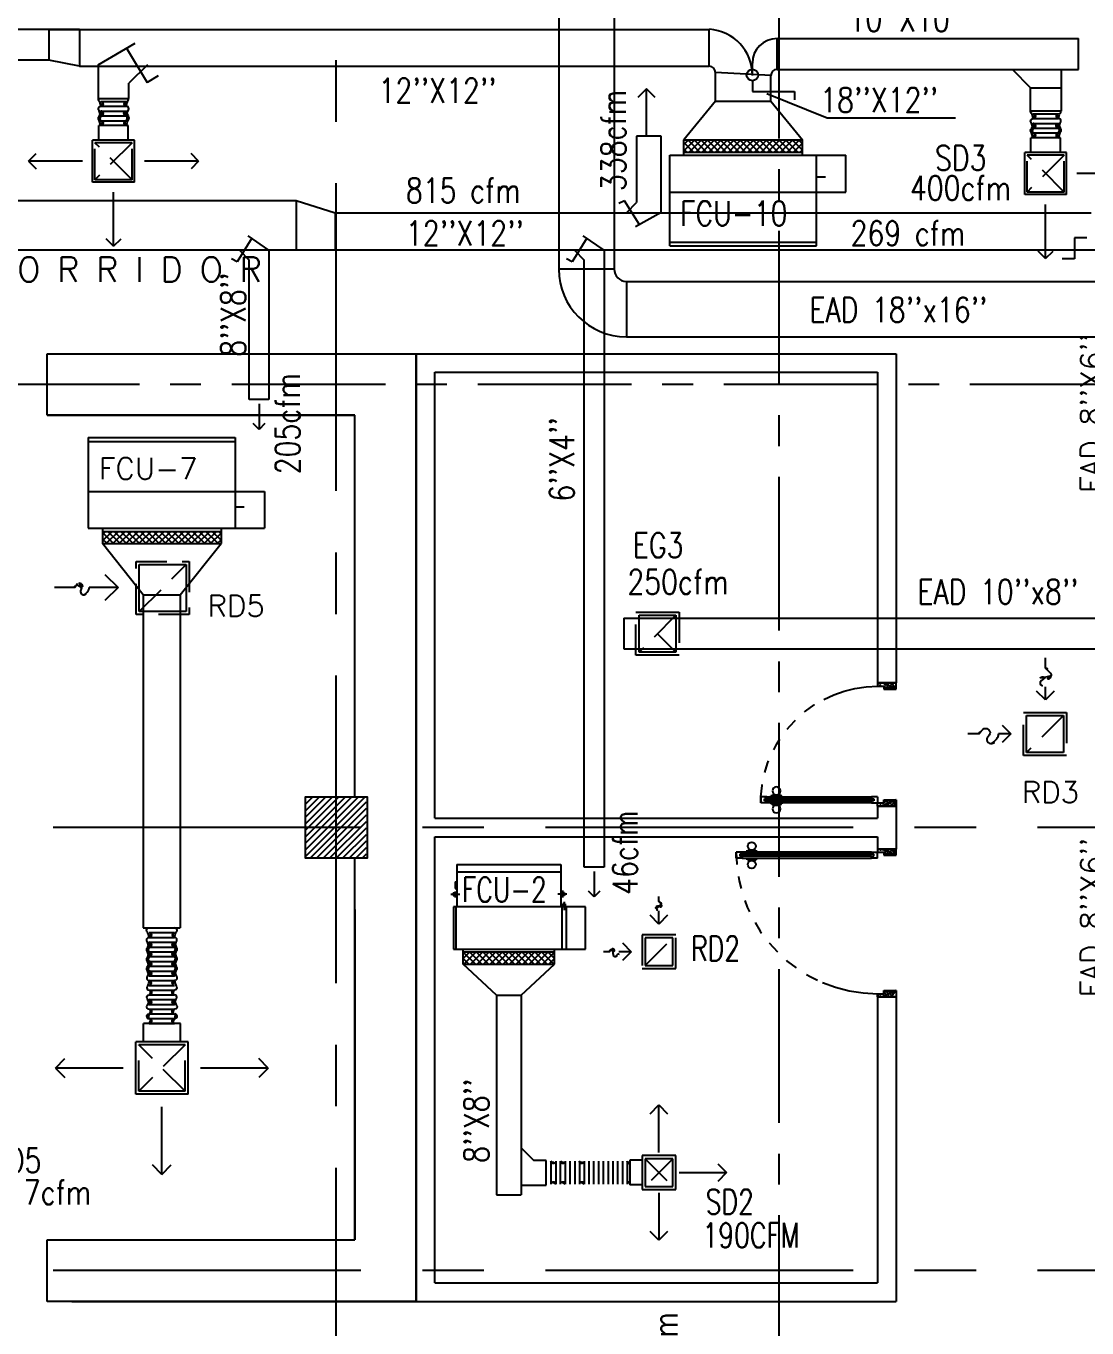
# Model space of a CAD drawing. Extents: x 417866231.7 to 417866328.5, y 43498046.7 to 43498124.2.
# Drawn here: x 417866280.36 to 417866288.98, y 43498063.92 to 43498074.5 of the extents above; entities that cross this region are included whole.
import ezdxf
from ezdxf.enums import TextEntityAlignment as Align

# ---------------------------------------------------------------- set-up
doc = ezdxf.new("R2010")
doc.units = 0
doc.header["$MEASUREMENT"] = 0
for name, pattern in [('CENTER', [2, 1.25, -0.25, 0.25, -0.25]), ('CENTERX2', [4, 2.5, -0.5, 0.5, -0.5]), ('HIDDEN', [0.375, 0.25, -0.125])]:
    doc.linetypes.add(name, pattern=pattern)
doc.layers.get('0').update_dxf_attribs({"linetype": 'CONTINUOUS'})
for name, color, linetype in [('AXES', 11, 'CENTERX2'), ('AXES1', 11, 'CENTER'), ('COL', 7, 'CONTINUOUS'), ('COUNTER', 9, 'CONTINUOUS'), ('DOOR', 9, 'CONTINUOUS'), ('DUCT', 6, 'CONTINUOUS'), ('EXDUCT', 10, 'CONTINUOUS'), ('FCU', 6, 'CONTINUOUS'), ('HAT', 11, 'CONTINUOUS'), ('M-AC-FLEX', 7, 'CONTINUOUS'), ('M-EGU.', 2, 'CONTINUOUS'), ('M-TEXT', 2, 'CONTINUOUS'), ('TEXT', 6, 'CONTINUOUS'), ('TEXT-A', 2, 'CONTINUOUS'), ('WALL', 9, 'CONTINUOUS')]:
    doc.layers.add(name, color=color, linetype=linetype)
doc.styles.add('ROMANS', font='ROMANS.shx', dxfattribs={"width": 0.6})

# ---------------------------------------------------------------- blocks, each defined once
blk = doc.blocks.new('DOOR100')
at = {"layer": 'DOOR', "color": 7, "linetype": 'ByBlock'}
for p, q in [((-75, 1250), (-75, 1300)), ((-75, 1300), (-25, 1300)), ((-25, 1300), (-75, 1300)), ((-58, 1250), (-58, 1270)), ((-42, 1270), (-58, 1270)), ((-42, 1250), (-42, 1270)), ((-25, 1250), (-25, 1300)), ((-91, 1205), (-91, 1140)), ((-82, 1205), (-91, 1205)), ((-82, 1128), (-82, 1218)), ((-75, 1218), (-82, 1218)), ((-82, 1205), (-82, 1140)), ((-58, 1250), (-75, 1250)), ((-25, 1250), (-42, 1250)), ((-25, 1218), (-18, 1218)), ((-18, 1128), (-18, 1218)), ((-18, 1205), (-18, 1140)), ((-18, 1205), (-9, 1205)), ((-9, 1205), (-9, 1140)), ((-82, 1140), (-91, 1140)), ((-75, 1128), (-82, 1128)), ((-25, 1128), (-18, 1128)), ((-18, 1140), (-9, 1140)), ((-1200, 0), (-1200, 150)), ((-1200, 150), (-1175, 150)), ((-1200, 150), (-1200, 0)), ((-1150, 0), (-1200, 114)), ((-1175, 150), (-1175, 100)), ((-75, 200), (-58, 200)), ((-75, 150), (-75, 200)), ((-75, 150), (-25, 150)), ((-58, 200), (-58, 180)), ((-58, 180), (-42, 180)), ((-50, 0), (0, 114)), ((-42, 200), (-25, 200)), ((-42, 180), (-42, 200)), ((-25, 200), (-25, 150)), ((0, 150), (-25, 150)), ((-25, 150), (-25, 100)), ((0, 0), (0, 150)), ((0, 150), (0, 0)), ((-1150, 0), (-1200, 40)), ((-1150, 0), (-1200, 0)), ((-1175, 100), (-1150, 100)), ((-1150, 0), (-1163, 100)), ((-1150, 100), (-1150, 0)), ((-50, 100), (-50, 0)), ((-50, 0), (-37, 100)), ((-25, 100), (-50, 100)), ((-50, 0), (0, 40)), ((-50, 0), (0, 0))]:
    blk.add_line(p, q, dxfattribs=at)
at = {"layer": 'DOOR', "linetype": 'ByBlock'}
for p, q in [((-75, 1250), (-75, 200)), ((-58, 200), (-58, 1250)), ((-42, 200), (-42, 1250)), ((-25, 200), (-25, 1250))]:
    blk.add_line(p, q, dxfattribs=at)
at = {"layer": 'DOOR', "color": 7, "linetype": 'ByBlock'}
for centre in [(-124, 1173), (24, 1173)]:
    blk.add_circle(centre, 32.4, dxfattribs=at)
at = {"layer": 'DOOR', "linetype": 'HIDDEN', "ltscale": 0.5}
blk.add_arc((-25, 150), 1150, 90, 180, dxfattribs=at)
at = {"layer": 'DOOR', "color": 7, "linetype": 'ByBlock'}
for centre, radius, start, end in [((-1150, 0), 154, 103.7142, 108.8947), ((-1150, 0), 134, 100.72, 111.8402), ((-50, 0), 134, 68.1598, 79.28), ((-50, 0), 114, 64.0838, 77.3774), ((-50, 0), 154, 71.1053, 76.2858), ((-1150, 0), 94.4, 90, 121.9818), ((-1150, 0), 74.4, 90, 132.2236), ((-1150, 0), 54.4, 90, 156.7926), ((-1150, 0), 34.4, 90, 180), ((-1150, 0), 14.4, 90, 180), ((-50, 0), 94.4, 58.0182, 90), ((-50, 0), 74.4, 47.7764, 90), ((-50, 0), 54.4, 23.2074, 90), ((-50, 0), 34.4, 0, 90), ((-50, 0), 14.4, 0, 90)]:
    blk.add_arc(centre, radius, start, end, dxfattribs=at)
blk = doc.blocks.new('*X81')
at = {"color": 0}
for p, q in [((238729, 132663), (239216, 133150)), ((238729, 132716), (239163, 133150)), ((238729, 132769), (239110, 133150)), ((238729, 132822), (239057, 133150)), ((238729, 132875), (239004, 133150)), ((238729, 132928), (238951, 133150)), ((238729, 132981), (238898, 133150)), ((238729, 133034), (238845, 133150)), ((238729, 133087), (238791, 133150)), ((238729, 133140), (238738, 133150)), ((238769, 132650), (239229, 133110)), ((238822, 132650), (239229, 133056)), ((238875, 132650), (239229, 133003)), ((238928, 132650), (239229, 132950)), ((238981, 132650), (239229, 132897)), ((239034, 132650), (239229, 132844)), ((239087, 132650), (239229, 132791)), ((239140, 132650), (239229, 132738)), ((239193, 132650), (239229, 132685))]:
    blk.add_line(p, q, dxfattribs=at)
blk = doc.blocks.new('COL50')
at = {"layer": 'COL'}
blk.add_lwpolyline([(-250, 250), (-250, -250), (250, -250), (250, 250)], close=True, dxfattribs=at)
blk = doc.blocks.new('DOOR-10')
at = {"layer": 'DOOR', "color": 0, "linetype": 'ByBlock'}
for p, q in [((-26, 1100), (-76, 1100)), ((-76, 1100), (-26, 1100)), ((-76, 1050), (-76, 1100)), ((-43, 1070), (-59, 1070)), ((-59, 1050), (-59, 1070)), ((-43, 1050), (-43, 1070)), ((-26, 1050), (-26, 1100)), ((-83, 1005), (-92, 1005)), ((-92, 1005), (-92, 940)), ((-76, 1018), (-83, 1018)), ((-83, 928), (-83, 1018)), ((-83, 1005), (-83, 940)), ((-59, 1050), (-76, 1050)), ((-26, 1050), (-43, 1050)), ((-26, 1018), (-18, 1018)), ((-18, 928), (-18, 1018)), ((-18, 1005), (-9, 1005)), ((-18, 1005), (-18, 940)), ((-9, 1005), (-9, 940)), ((-83, 940), (-92, 940)), ((-76, 928), (-83, 928)), ((-26, 928), (-18, 928)), ((-18, 940), (-9, 940)), ((-1001, 0), (-1001, 150)), ((-1001, 150), (-976, 150)), ((-1001, 150), (-1001, 0)), ((-976, 150), (-976, 100)), ((-76, 200), (-59, 200)), ((-76, 150), (-76, 200)), ((-76, 150), (-26, 150)), ((-59, 200), (-59, 180)), ((-59, 180), (-43, 180)), ((-43, 200), (-26, 200)), ((-43, 180), (-43, 200)), ((-26, 200), (-26, 150)), ((-1, 150), (-26, 150)), ((-26, 150), (-26, 100)), ((-951, 0), (-1001, 0)), ((-976, 100), (-951, 100)), ((-951, 100), (-951, 0)), ((-51, 100), (-51, 0)), ((-26, 100), (-51, 100)), ((-51, 0), (-1, 0))]:
    blk.add_line(p, q, dxfattribs=at)
at = {"layer": 'DOOR', "linetype": 'ByBlock'}
for p, q in [((-76, 1050), (-76, 200)), ((-59, 200), (-59, 1050)), ((-43, 200), (-43, 1050)), ((-26, 200), (-26, 1050))]:
    blk.add_line(p, q, dxfattribs=at)
at = {"layer": 'DOOR', "color": 9, "linetype": 'ByBlock'}
for p, q in [((-951, 0), (-1001, 114)), ((-51, 0), (-1, 114)), ((-1, 0), (-1, 150)), ((-951, 0), (-1001, 40)), ((-951, 0), (-964, 100)), ((-51, 0), (-37, 100)), ((-51, 0), (-1, 40))]:
    blk.add_line(p, q, dxfattribs=at)
at = {"layer": 'DOOR', "color": 0, "linetype": 'ByBlock'}
for centre in [(-124, 973), (23, 973)]:
    blk.add_circle(centre, 32.4, dxfattribs=at)
at = {"layer": 'DOOR', "linetype": 'HIDDEN', "ltscale": 0.5}
blk.add_arc((-23, 149), 952, 93.1482, 179.9482, dxfattribs=at)
at = {"layer": 'DOOR', "color": 9, "linetype": 'ByBlock'}
for centre, radius, start, end in [((-951, 0), 154, 103.7142, 108.8947), ((-951, 0), 134, 100.72, 111.8402), ((-51, 0), 134, 68.1598, 79.28), ((-51, 0), 114, 64.0838, 77.3774), ((-51, 0), 154, 71.1053, 76.2858), ((-951, 0), 94.4, 90, 121.9818), ((-951, 0), 74.4, 90, 132.2236), ((-951, 0), 54.4, 90, 156.7926), ((-951, 0), 34.4, 90, 180), ((-951, 0), 14.4, 90, 180), ((-51, 0), 94.4, 58.0182, 90), ((-51, 0), 74.4, 47.7764, 90), ((-51, 0), 54.4, 23.2074, 90), ((-51, 0), 34.4, 0, 90), ((-51, 0), 14.4, 0, 90)]:
    blk.add_arc(centre, radius, start, end, dxfattribs=at)
blk = doc.blocks.new('*X31')
at = {"color": 0}
for p, q in [((-750, 2538), (-672, 2616)), ((-750, 2591), (-725, 2616)), ((-660, 2516), (-750, 2606)), ((-713, 2516), (-750, 2553)), ((-719, 2516), (-619, 2616)), ((-607, 2516), (-707, 2616)), ((-666, 2516), (-566, 2616)), ((-554, 2516), (-654, 2616)), ((-613, 2516), (-513, 2616)), ((-501, 2516), (-601, 2616)), ((-560, 2516), (-460, 2616)), ((-448, 2516), (-548, 2616)), ((-507, 2516), (-407, 2616)), ((-394, 2516), (-494, 2616)), ((-454, 2516), (-354, 2616)), ((-341, 2516), (-441, 2616)), ((-401, 2516), (-301, 2616)), ((-288, 2516), (-388, 2616)), ((-348, 2516), (-248, 2616)), ((-235, 2516), (-335, 2616)), ((-295, 2516), (-195, 2616)), ((-182, 2516), (-282, 2616)), ((-242, 2516), (-142, 2616)), ((-129, 2516), (-229, 2616)), ((-189, 2516), (-89, 2616)), ((-76, 2516), (-176, 2616)), ((-136, 2516), (-36, 2616)), ((-23, 2516), (-123, 2616)), ((-83, 2516), (17, 2616)), ((30, 2516), (-70, 2616)), ((-30, 2516), (70, 2616)), ((83, 2516), (-17, 2616)), ((23, 2516), (123, 2616)), ((136, 2516), (36, 2616)), ((76, 2516), (176, 2616)), ((189, 2516), (89, 2616)), ((129, 2516), (215, 2601)), ((215, 2543), (142, 2616)), ((182, 2516), (215, 2548)), ((215, 2596), (195, 2616))]:
    blk.add_line(p, q, dxfattribs=at)
blk = doc.blocks.new('WAP16')
at = {"color": 6}
for p, q in [((-597, 0), (-597, -737)), ((-597, 0), (597, 0)), ((597, 0), (597, -737)), ((-597, -437), (597, -437)), ((-597, -737), (597, -737))]:
    blk.add_line(p, q, dxfattribs=at)
at = {"color": 3}
for p, q in [((-597, -32), (597, -32)), ((597, -437), (835, -437)), ((835, -437), (835, -737)), ((597, -562), (670, -562)), ((-482, -737), (-482, -862)), ((482, -737), (482, -862)), ((597, -737), (835, -737)), ((-482, -762), (482, -762)), ((-482, -862), (482, -862))]:
    blk.add_line(p, q, dxfattribs=at)
at = {"color": 11}
blk.add_blockref('*X31', (268, -3378), dxfattribs=at)
blk = doc.blocks.new('*X29')
at = {"color": 0}
for p, q in [((16890, -2467), (16943, -2414)), ((16890, -2520), (16990, -2420)), ((16990, -2512), (16892, -2414)), ((16990, -2459), (16945, -2414)), ((16990, -2565), (16890, -2465)), ((16890, -2573), (16990, -2473)), ((16990, -2619), (16890, -2519)), ((16890, -2626), (16990, -2526)), ((16990, -2672), (16890, -2572)), ((16890, -2679), (16990, -2579)), ((16990, -2725), (16890, -2625)), ((16890, -2732), (16990, -2632)), ((16990, -2778), (16890, -2678)), ((16890, -2785), (16990, -2685)), ((16990, -2831), (16890, -2731)), ((16890, -2838), (16990, -2738)), ((16990, -2884), (16890, -2784)), ((16890, -2891), (16990, -2791)), ((16990, -2937), (16890, -2837)), ((16890, -2944), (16990, -2844)), ((16990, -2990), (16890, -2890)), ((16890, -2997), (16990, -2897)), ((16990, -3043), (16890, -2943)), ((16890, -3050), (16990, -2950)), ((16990, -3096), (16890, -2996)), ((16890, -3103), (16990, -3003)), ((16990, -3149), (16890, -3049)), ((16892, -3155), (16990, -3056)), ((16944, -3155), (16890, -3102)), ((16945, -3155), (16990, -3109))]:
    blk.add_line(p, q, dxfattribs=at)
blk = doc.blocks.new('WHE06')
at = {"color": 3}
for p, q in [((689, 622), (346, 622)), ((346, 622), (346, 469)), ((689, 469), (689, 622)), ((212, 437), (269, 437)), ((232, 452), (232, 422)), ((232, 452), (252, 452)), ((242, 472), (242, 399)), ((252, 452), (252, 422)), ((305, 448), (373, 448)), ((321, 458), (321, 438)), ((321, 458), (346, 458)), ((321, 438), (346, 438)), ((346, 430), (689, 430)), ((60, -422), (60, 422)), ((811, 371), (689, 371)), ((711, -371), (711, 371)), ((811, -371), (811, 371)), ((142, -437), (142, -422)), ((197, -437), (197, -422)), ((232, -452), (232, -422)), ((242, -472), (242, -399)), ((252, -452), (252, -422)), ((811, -371), (689, -371)), ((142, -437), (197, -437)), ((221, -437), (269, -437)), ((232, -452), (252, -452)), ((346, -430), (689, -430))]:
    blk.add_line(p, q, dxfattribs=at)
at = {"color": 6}
for p, q in [((346, 469), (346, -451)), ((689, 469), (346, 469)), ((689, -451), (689, 469)), ((0, -422), (0, 422)), ((0, 422), (346, 422)), ((0, -422), (346, -422)), ((346, -451), (689, -451))]:
    blk.add_line(p, q, dxfattribs=at)
at = {"color": 11}
blk.add_blockref('*X29', (-16179, 2784), dxfattribs=at)

msp = doc.modelspace()

# ---------------------------------------------------------------- linework, layer by layer
at = {"layer": 'AXES'}
for p, q in [((417866282.879, 43498046.724), (417866282.879, 43498123.537)), ((417866307.079, 43498067.989), (417866239.039, 43498067.989)), ((417866307.079, 43498064.389), (417866239.039, 43498064.389))]:
    msp.add_line(p, q, dxfattribs=at)
at = {"layer": 'AXES1'}
for p, q in [((417866286.479, 43498053.589), (417866286.479, 43498112.409)), ((417866297.279, 43498071.589), (417866239.039, 43498071.589))]:
    msp.add_line(p, q, dxfattribs=at)
at = {"layer": 'COUNTER', "linetype": 'ByBlock'}
for p, q in [((417866280.529, 43498071.339), (417866280.529, 43498071.839)), ((417866280.529, 43498071.839), (417866283.529, 43498071.839)), ((417866283.529, 43498071.839), (417866283.529, 43498064.139)), ((417866283.029, 43498071.339), (417866280.529, 43498071.339)), ((417866283.029, 43498068.239), (417866283.029, 43498071.339)), ((417866280.529, 43498064.139), (417866280.529, 43498064.639)), ((417866280.529, 43498064.639), (417866283.029, 43498064.639)), ((417866283.529, 43498064.139), (417866280.529, 43498064.139))]:
    msp.add_line(p, q, dxfattribs=at)
at = {"layer": 'COUNTER'}
for p, q in [((417866280.529, 43498071.339), (417866280.529, 43498071.839)), ((417866280.729, 43498071.839), (417866283.529, 43498071.839)), ((417866283.529, 43498064.139), (417866283.529, 43498071.839)), ((417866283.529, 43498064.139), (417866283.529, 43498071.839)), ((417866280.529, 43498071.339), (417866283.029, 43498071.339)), ((417866280.729, 43498071.339), (417866283.029, 43498071.339)), ((417866283.029, 43498068.239), (417866283.029, 43498071.339)), ((417866283.029, 43498064.639), (417866283.029, 43498067.739)), ((417866283.029, 43498067.323), (417866283.029, 43498064.639)), ((417866280.729, 43498064.639), (417866283.029, 43498064.639)), ((417866280.729, 43498064.139), (417866283.529, 43498064.139))]:
    msp.add_line(p, q, dxfattribs=at)
at = {"layer": 'DUCT', "linetype": 'ByBlock'}
for p, q in [((417866280.543, 43498074.475), (417866273.309, 43498074.475)), ((417866280.543, 43498074.475), (417866280.543, 43498074.225)), ((417866280.792, 43498074.475), (417866280.543, 43498074.475)), ((417866280.792, 43498074.475), (417866280.792, 43498074.175)), ((417866280.792, 43498074.475), (417866285.911, 43498074.475)), ((417866285.911, 43498074.175), (417866285.911, 43498074.475)), ((417866286.461, 43498074.15), (417866286.461, 43498074.4)), ((417866286.461, 43498074.4), (417866288.912, 43498074.4)), ((417866288.912, 43498074.15), (417866288.912, 43498074.4)), ((417866280.543, 43498074.225), (417866273.309, 43498074.225)), ((417866280.792, 43498074.175), (417866280.543, 43498074.225)), ((417866280.792, 43498074.175), (417866285.911, 43498074.175)), ((417866286.261, 43498074.1), (417866286.261, 43498074.2)), ((417866286.461, 43498074.15), (417866288.912, 43498074.15)), ((417866285.961, 43498073.892), (417866285.961, 43498074.125)), ((417866286.411, 43498074.1), (417866285.961, 43498074.125)), ((417866286.261, 43498074.058), (417866286.261, 43498073.969)), ((417866286.411, 43498073.892), (417866286.411, 43498074.1)), ((417866286.261, 43498073.969), (417866286.604, 43498073.969)), ((417866286.604, 43498073.969), (417866286.604, 43498073.901)), ((417866288.521, 43498074), (417866288.771, 43498074)), ((417866285.961, 43498073.892), (417866285.704, 43498073.577)), ((417866285.961, 43498073.892), (417866286.411, 43498073.892)), ((417866286.411, 43498073.892), (417866286.669, 43498073.577)), ((417866285.32, 43498073.606), (417866285.32, 43498073.068)), ((417866285.52, 43498073.606), (417866285.32, 43498073.606)), ((417866273.271, 43498073.084), (417866282.553, 43498073.084)), ((417866282.553, 43498073.084), (417866282.869, 43498072.984)), ((417866282.553, 43498073.084), (417866282.553, 43498072.684)), ((417866282.869, 43498072.984), (417866282.869, 43498072.684)), ((417866282.869, 43498072.984), (417866289.015, 43498072.984)), ((417866288.878, 43498072.782), (417866288.878, 43498072.61)), ((417866288.979, 43498072.782), (417866288.878, 43498072.782)), ((417866273.375, 43498072.684), (417866289.115, 43498072.684)), ((417866288.878, 43498072.61), (417866288.778, 43498072.61)), ((417866281.311, 43498069.88), (417866280.979, 43498070.296)), ((417866281.611, 43498069.88), (417866281.944, 43498070.296)), ((417866281.311, 43498069.88), (417866281.611, 43498069.88)), ((417866281.311, 43498069.88), (417866281.311, 43498067.174)), ((417866281.611, 43498069.88), (417866281.611, 43498067.174)), ((417866281.311, 43498067.174), (417866281.611, 43498067.174)), ((417866284.182, 43498066.628), (417866283.911, 43498066.878)), ((417866284.382, 43498066.628), (417866284.652, 43498066.878)), ((417866284.182, 43498066.628), (417866284.382, 43498066.628)), ((417866284.182, 43498066.628), (417866284.182, 43498065.005)), ((417866284.382, 43498066.628), (417866284.382, 43498065.005)), ((417866284.182, 43498065.005), (417866284.327, 43498065.005)), ((417866284.327, 43498065.005), (417866284.382, 43498065.005))]:
    msp.add_line(p, q, dxfattribs=at)
at = {"layer": 'DUCT', "linetype": 'Continuous'}
msp.add_line((417866280.543, 43498074.475), (417866285.911, 43498074.475), dxfattribs=at)
at = {"layer": 'DUCT'}
for p, q in [((417866280.944, 43498074.188), (417866281.245, 43498074.362)), ((417866281.174, 43498074.321), (417866281.341, 43498074.044)), ((417866280.944, 43498074.188), (417866280.944, 43498073.913)), ((417866281.344, 43498074.188), (417866281.194, 43498074.038)), ((417866288.371, 43498074.151), (417866288.521, 43498074.001)), ((417866288.771, 43498074.151), (417866288.771, 43498073.809)), ((417866281.194, 43498073.913), (417866281.194, 43498074.038)), ((417866288.521, 43498073.809), (417866288.521, 43498074.001)), ((417866280.944, 43498073.913), (417866281.194, 43498073.913)), ((417866288.771, 43498073.809), (417866288.521, 43498073.809)), ((417866285.52, 43498072.988), (417866285.52, 43498073.606)), ((417866285.221, 43498073.082), (417866285.176, 43498073.059)), ((417866285.221, 43498073.082), (417866285.221, 43498073.082)), ((417866285.341, 43498072.891), (417866285.221, 43498073.082)), ((417866285.24, 43498072.988), (417866285.32, 43498073.068)), ((417866285.52, 43498072.988), (417866285.312, 43498072.87)), ((417866282.194, 43498072.777), (417866282.073, 43498072.586)), ((417866282.332, 43498072.68), (417866282.164, 43498072.798)), ((417866284.916, 43498072.777), (417866284.796, 43498072.586)), ((417866285.055, 43498072.68), (417866284.887, 43498072.798)), ((417866282.092, 43498072.68), (417866282.172, 43498072.6)), ((417866282.332, 43498072.68), (417866282.332, 43498071.466)), ((417866284.815, 43498072.68), (417866284.895, 43498072.6)), ((417866285.055, 43498072.68), (417866285.055, 43498067.668)), ((417866282.073, 43498072.586), (417866282.028, 43498072.609)), ((417866282.073, 43498072.586), (417866282.073, 43498072.586)), ((417866282.172, 43498071.466), (417866282.172, 43498072.6)), ((417866284.796, 43498072.586), (417866284.751, 43498072.609)), ((417866284.796, 43498072.586), (417866284.796, 43498072.586)), ((417866284.895, 43498067.668), (417866284.895, 43498072.6)), ((417866282.332, 43498071.466), (417866282.172, 43498071.466)), ((417866285.055, 43498067.668), (417866284.895, 43498067.668)), ((417866284.385, 43498065.384), (417866284.485, 43498065.284)), ((417866284.585, 43498065.284), (417866284.485, 43498065.284)), ((417866284.585, 43498065.084), (417866284.585, 43498065.284)), ((417866284.385, 43498065.084), (417866284.585, 43498065.084))]:
    msp.add_line(p, q, dxfattribs=at)
at = {"layer": 'DUCT', "linetype": 'HIDDEN'}
msp.add_line((417866281.431, 43498074.096), (417866281.341, 43498074.044), dxfattribs=at)
at = {"layer": 'DUCT', "color": 4, "linetype": 'ByBlock'}
for p, q in [((417866286.377, 43498073.954), (417866286.868, 43498073.756)), ((417866286.868, 43498073.756), (417866287.911, 43498073.756))]:
    msp.add_line(p, q, dxfattribs=at)
at = {"layer": 'DUCT', "linetype": 'ByBlock'}
msp.add_circle((417866286.261, 43498074.104), 0.0466, dxfattribs=at)
for centre, radius, start, end in [((417866285.889, 43498074.104), 0.372, 359.4526, 86.5975), ((417866286.461, 43498074.2), 0.2, 90, 180), ((417866285.911, 43498074.125), 0.05, 0, 90), ((417866286.461, 43498074.1), 0.05, 90, 180)]:
    msp.add_arc(centre, radius, start, end, dxfattribs=at)
at = {"layer": 'EXDUCT', "linetype": 'ByBlock'}
for p, q in [((417866284.687, 43498075.308), (417866284.687, 43498072.527)), ((417866285.137, 43498075.308), (417866285.137, 43498072.527)), ((417866285.137, 43498072.527), (417866284.687, 43498072.527)), ((417866285.237, 43498072.427), (417866285.237, 43498071.977)), ((417866285.237, 43498072.427), (417866290.488, 43498072.427)), ((417866285.237, 43498071.977), (417866290.363, 43498071.977)), ((417866285.217, 43498069.691), (417866285.217, 43498069.441)), ((417866285.217, 43498069.691), (417866290.263, 43498069.691)), ((417866285.49, 43498069.564), (417866285.64, 43498069.414)), ((417866285.217, 43498069.441), (417866290.413, 43498069.441))]:
    msp.add_line(p, q, dxfattribs=at)
for radius in [0.55, 0.1]:
    msp.add_arc((417866285.237, 43498072.527), radius, 180, 270, dxfattribs=at)
at = {"layer": 'M-AC-FLEX', "color": 11}
for p, q in [((417866280.965, 43498073.889), (417866281.173, 43498073.889)), ((417866280.965, 43498073.85), (417866281.173, 43498073.85)), ((417866280.965, 43498073.811), (417866281.173, 43498073.811)), ((417866280.965, 43498073.772), (417866281.173, 43498073.772)), ((417866280.965, 43498073.733), (417866281.173, 43498073.733)), ((417866288.542, 43498073.789), (417866288.749, 43498073.789)), ((417866288.542, 43498073.75), (417866288.749, 43498073.75)), ((417866288.542, 43498073.711), (417866288.749, 43498073.711)), ((417866288.542, 43498073.672), (417866288.749, 43498073.672)), ((417866288.542, 43498073.633), (417866288.749, 43498073.633)), ((417866281.358, 43498067.135), (417866281.565, 43498067.135)), ((417866281.358, 43498067.096), (417866281.565, 43498067.096)), ((417866281.358, 43498067.057), (417866281.565, 43498067.057)), ((417866281.358, 43498067.018), (417866281.565, 43498067.018)), ((417866281.358, 43498066.979), (417866281.565, 43498066.979)), ((417866281.358, 43498066.94), (417866281.565, 43498066.94)), ((417866281.358, 43498066.901), (417866281.565, 43498066.901)), ((417866281.358, 43498066.901), (417866281.565, 43498066.901)), ((417866281.358, 43498066.862), (417866281.565, 43498066.862)), ((417866281.358, 43498066.823), (417866281.565, 43498066.823)), ((417866281.358, 43498066.784), (417866281.565, 43498066.784)), ((417866281.358, 43498066.745), (417866281.565, 43498066.745)), ((417866281.358, 43498066.706), (417866281.565, 43498066.706)), ((417866281.358, 43498066.668), (417866281.565, 43498066.668)), ((417866281.358, 43498066.668), (417866281.565, 43498066.668)), ((417866281.358, 43498066.629), (417866281.565, 43498066.629)), ((417866281.358, 43498066.629), (417866281.565, 43498066.629)), ((417866281.358, 43498066.591), (417866281.565, 43498066.591)), ((417866281.358, 43498066.591), (417866281.565, 43498066.591)), ((417866281.358, 43498066.552), (417866281.565, 43498066.552)), ((417866281.358, 43498066.552), (417866281.565, 43498066.552)), ((417866281.358, 43498066.513), (417866281.565, 43498066.513)), ((417866281.358, 43498066.513), (417866281.565, 43498066.513)), ((417866281.358, 43498066.474), (417866281.565, 43498066.474)), ((417866281.358, 43498066.474), (417866281.565, 43498066.474)), ((417866281.358, 43498066.437), (417866281.565, 43498066.437)), ((417866281.358, 43498066.437), (417866281.565, 43498066.437)), ((417866281.358, 43498066.398), (417866281.565, 43498066.398)), ((417866281.358, 43498066.398), (417866281.565, 43498066.398)), ((417866284.624, 43498065.279), (417866284.624, 43498065.091)), ((417866284.624, 43498065.279), (417866284.624, 43498065.091)), ((417866284.663, 43498065.279), (417866284.663, 43498065.091)), ((417866284.663, 43498065.279), (417866284.663, 43498065.091)), ((417866284.7, 43498065.279), (417866284.7, 43498065.091)), ((417866284.7, 43498065.279), (417866284.7, 43498065.091)), ((417866284.739, 43498065.279), (417866284.739, 43498065.091)), ((417866284.739, 43498065.279), (417866284.739, 43498065.091)), ((417866284.778, 43498065.279), (417866284.778, 43498065.091)), ((417866284.778, 43498065.279), (417866284.778, 43498065.091)), ((417866284.817, 43498065.279), (417866284.817, 43498065.091)), ((417866284.817, 43498065.279), (417866284.817, 43498065.091)), ((417866284.855, 43498065.279), (417866284.855, 43498065.091)), ((417866284.855, 43498065.279), (417866284.855, 43498065.091)), ((417866284.894, 43498065.279), (417866284.894, 43498065.091)), ((417866284.894, 43498065.279), (417866284.894, 43498065.091)), ((417866284.932, 43498065.279), (417866284.932, 43498065.091)), ((417866284.971, 43498065.279), (417866284.971, 43498065.091)), ((417866285.01, 43498065.279), (417866285.01, 43498065.091)), ((417866285.049, 43498065.279), (417866285.049, 43498065.091)), ((417866285.088, 43498065.279), (417866285.088, 43498065.091)), ((417866285.127, 43498065.279), (417866285.127, 43498065.091)), ((417866285.127, 43498065.279), (417866285.127, 43498065.091)), ((417866285.166, 43498065.279), (417866285.166, 43498065.091)), ((417866285.205, 43498065.279), (417866285.205, 43498065.091)), ((417866285.244, 43498065.279), (417866285.244, 43498065.091))]:
    msp.add_line(p, q, dxfattribs=at)
at = {"layer": 'M-AC-FLEX'}
for points in [[(417866280.965, 43498073.772, 1), (417866280.965, 43498073.811, -1), (417866280.965, 43498073.85, 1), (417866280.965, 43498073.889, -0.506414), (417866280.946, 43498073.913, -0.506414)], [(417866281.173, 43498073.772, -1), (417866281.173, 43498073.811, 1), (417866281.173, 43498073.85, -1), (417866281.173, 43498073.889, 0.506414), (417866281.191, 43498073.913, 0.506414)], [(417866280.965, 43498073.811, -1), (417866280.965, 43498073.772, 1), (417866280.965, 43498073.733)], [(417866280.965, 43498073.733, -1), (417866280.965, 43498073.772)], [(417866280.965, 43498073.694, 1), (417866280.965, 43498073.733, -1), (417866280.965, 43498073.772)], [(417866280.965, 43498073.772, 1), (417866280.965, 43498073.733)], [(417866281.173, 43498073.811, 1), (417866281.173, 43498073.772, -1), (417866281.173, 43498073.733)], [(417866281.173, 43498073.694, -1), (417866281.173, 43498073.733, 1), (417866281.173, 43498073.772)], [(417866281.173, 43498073.733, 1.000001), (417866281.173, 43498073.772)], [(417866281.173, 43498073.772, -1.000001), (417866281.173, 43498073.733)], [(417866288.542, 43498073.672, 1), (417866288.542, 43498073.711, -1), (417866288.542, 43498073.75, 1), (417866288.542, 43498073.789, -0.437675), (417866288.522, 43498073.809, -0.437675)], [(417866288.749, 43498073.672, -1), (417866288.749, 43498073.711, 1), (417866288.749, 43498073.75, -1), (417866288.749, 43498073.789, 0.437675), (417866288.769, 43498073.809, 0.437675)], [(417866288.542, 43498073.711, -1), (417866288.542, 43498073.672, 1), (417866288.542, 43498073.633)], [(417866288.542, 43498073.633, -1), (417866288.542, 43498073.672)], [(417866288.542, 43498073.594, 1), (417866288.542, 43498073.633, -1), (417866288.542, 43498073.672)], [(417866288.542, 43498073.672, 1), (417866288.542, 43498073.633)], [(417866288.749, 43498073.711, 1), (417866288.749, 43498073.672, -1), (417866288.749, 43498073.633)], [(417866288.749, 43498073.594, -1), (417866288.749, 43498073.633, 1), (417866288.749, 43498073.672)], [(417866288.749, 43498073.633, 1.000001), (417866288.749, 43498073.672)], [(417866288.749, 43498073.672, -1.000001), (417866288.749, 43498073.633)], [(417866281.358, 43498067.018, 1), (417866281.358, 43498067.057, -1), (417866281.358, 43498067.096, 1), (417866281.358, 43498067.135, -1.018005), (417866281.358, 43498067.174)], [(417866281.565, 43498067.018, -1), (417866281.565, 43498067.057, 1), (417866281.565, 43498067.096, -1), (417866281.565, 43498067.135, 1.018005), (417866281.565, 43498067.174)], [(417866281.358, 43498067.057, -1), (417866281.358, 43498067.018, 1), (417866281.358, 43498066.979)], [(417866281.565, 43498067.057, 1), (417866281.565, 43498067.018, -1), (417866281.565, 43498066.979)], [(417866281.358, 43498066.979, -1), (417866281.358, 43498067.018)], [(417866281.358, 43498066.94, 1), (417866281.358, 43498066.979, -1), (417866281.358, 43498067.018)], [(417866281.358, 43498067.018, 1), (417866281.358, 43498066.979)], [(417866281.358, 43498066.979, -1), (417866281.358, 43498066.94, 1), (417866281.358, 43498066.901)], [(417866281.565, 43498066.94, -1), (417866281.565, 43498066.979, 1), (417866281.565, 43498067.018)], [(417866281.565, 43498066.979, 1), (417866281.565, 43498066.94, -1), (417866281.565, 43498066.901)], [(417866281.565, 43498066.979, 1.000001), (417866281.565, 43498067.018)], [(417866281.565, 43498067.018, -1.000001), (417866281.565, 43498066.979)], [(417866281.358, 43498066.901, -1), (417866281.358, 43498066.94)], [(417866281.358, 43498066.862, 1), (417866281.358, 43498066.901, -1), (417866281.358, 43498066.94)], [(417866281.358, 43498066.94, 1), (417866281.358, 43498066.901)], [(417866281.358, 43498066.94, 1), (417866281.358, 43498066.901)], [(417866281.358, 43498066.901, -1), (417866281.358, 43498066.94)], [(417866281.358, 43498066.901, -1), (417866281.358, 43498066.862, 1), (417866281.358, 43498066.823)], [(417866281.358, 43498066.784, 1), (417866281.358, 43498066.823, -1), (417866281.358, 43498066.862)], [(417866281.358, 43498066.862, 1), (417866281.358, 43498066.823)], [(417866281.358, 43498066.823, -1), (417866281.358, 43498066.862)], [(417866281.565, 43498066.862, -1), (417866281.565, 43498066.901, 1), (417866281.565, 43498066.94)], [(417866281.565, 43498066.901, 1), (417866281.565, 43498066.862, -1), (417866281.565, 43498066.823)], [(417866281.565, 43498066.784, -1), (417866281.565, 43498066.823, 1), (417866281.565, 43498066.862)], [(417866281.565, 43498066.901, 1.000001), (417866281.565, 43498066.94)], [(417866281.565, 43498066.94, -1.000001), (417866281.565, 43498066.901)], [(417866281.565, 43498066.94, -1.000001), (417866281.565, 43498066.901)], [(417866281.565, 43498066.901, 1.000001), (417866281.565, 43498066.94)], [(417866281.565, 43498066.862, -1.000001), (417866281.565, 43498066.823)], [(417866281.565, 43498066.823, 1.000001), (417866281.565, 43498066.862)], [(417866281.358, 43498066.823, -1), (417866281.358, 43498066.784, 1), (417866281.358, 43498066.745, -1), (417866281.358, 43498066.706, 1.018005), (417866281.358, 43498066.668)], [(417866281.565, 43498066.823, 1), (417866281.565, 43498066.784, -1), (417866281.565, 43498066.745, 1), (417866281.565, 43498066.706, -1.018005), (417866281.565, 43498066.668)], [(417866281.358, 43498066.552, 1), (417866281.358, 43498066.591, -1.018005), (417866281.358, 43498066.629)], [(417866281.565, 43498066.552, -1), (417866281.565, 43498066.591, 1.018005), (417866281.565, 43498066.629)], [(417866281.358, 43498066.591, -1), (417866281.358, 43498066.552, 1.018005), (417866281.358, 43498066.513)], [(417866281.565, 43498066.591, 1), (417866281.565, 43498066.552, -1.018005), (417866281.565, 43498066.513)], [(417866281.358, 43498066.475, 1.017916), (417866281.358, 43498066.437)], [(417866281.358, 43498066.436, -1.017916), (417866281.358, 43498066.474)], [(417866281.566, 43498066.475, -1.000002), (417866281.565, 43498066.437)], [(417866281.566, 43498066.436, 1.000002), (417866281.565, 43498066.474)], [(417866284.585, 43498065.279, 0.000657), (417866284.585, 43498065.279, -1.018005), (417866284.624, 43498065.279)], [(417866284.662, 43498065.279, -1.017916), (417866284.7, 43498065.279)], [(417866284.701, 43498065.279, 1.017916), (417866284.663, 43498065.279)], [(417866284.817, 43498065.279, -1), (417866284.778, 43498065.279, 1.018005), (417866284.739, 43498065.279)], [(417866284.778, 43498065.279, 1), (417866284.817, 43498065.279, -1.018005), (417866284.855, 43498065.279)], [(417866285.049, 43498065.279, -1), (417866285.01, 43498065.279, 1), (417866284.971, 43498065.279, -1), (417866284.932, 43498065.279, 1.018005), (417866284.894, 43498065.279)], [(417866285.01, 43498065.279, 1), (417866285.049, 43498065.279, -1), (417866285.088, 43498065.279)], [(417866285.088, 43498065.279, 1), (417866285.049, 43498065.279)], [(417866285.127, 43498065.279, -1), (417866285.088, 43498065.279, 1), (417866285.049, 43498065.279)], [(417866285.049, 43498065.279, -1), (417866285.088, 43498065.279)], [(417866285.088, 43498065.279, 1), (417866285.127, 43498065.279, -1), (417866285.166, 43498065.279)], [(417866285.127, 43498065.279, -1), (417866285.166, 43498065.279)], [(417866285.166, 43498065.279, 1), (417866285.127, 43498065.279)], [(417866285.166, 43498065.279, 1), (417866285.127, 43498065.279)], [(417866285.205, 43498065.279, -1), (417866285.166, 43498065.279, 1), (417866285.127, 43498065.279)], [(417866285.127, 43498065.279, -1), (417866285.166, 43498065.279)], [(417866285.166, 43498065.279, 1), (417866285.205, 43498065.279, -1), (417866285.244, 43498065.279)], [(417866285.264, 43498065.259, -0.418714), (417866285.244, 43498065.279, 1), (417866285.205, 43498065.279)], [(417866285.205, 43498065.279, -1), (417866285.244, 43498065.279)], [(417866285.244, 43498065.279, 1), (417866285.205, 43498065.279)], [(417866285.244, 43498065.279, 0.418714), (417866285.264, 43498065.259, 0.418714)], [(417866284.585, 43498065.091, -0.000657), (417866284.585, 43498065.091, 1.018005), (417866284.624, 43498065.091)], [(417866284.662, 43498065.091, 1.000002), (417866284.7, 43498065.091)], [(417866284.701, 43498065.091, -1.000002), (417866284.663, 43498065.091)], [(417866284.817, 43498065.091, 1), (417866284.778, 43498065.091, -1.018005), (417866284.739, 43498065.091)], [(417866284.778, 43498065.091, -1), (417866284.817, 43498065.091, 1.018005), (417866284.855, 43498065.091)], [(417866285.049, 43498065.091, 1), (417866285.01, 43498065.091, -1), (417866284.971, 43498065.091, 1), (417866284.932, 43498065.091, -1.018005), (417866284.894, 43498065.091)], [(417866285.01, 43498065.091, -1), (417866285.049, 43498065.091, 1), (417866285.088, 43498065.091)], [(417866285.127, 43498065.091, 1), (417866285.088, 43498065.091, -1), (417866285.049, 43498065.091)], [(417866285.088, 43498065.091, -1.000001), (417866285.049, 43498065.091)], [(417866285.049, 43498065.091, 1.000001), (417866285.088, 43498065.091)], [(417866285.088, 43498065.091, -1), (417866285.127, 43498065.091, 1), (417866285.166, 43498065.091)], [(417866285.205, 43498065.091, 1), (417866285.166, 43498065.091, -1), (417866285.127, 43498065.091)], [(417866285.127, 43498065.091, 1.000001), (417866285.166, 43498065.091)], [(417866285.166, 43498065.091, -1.000001), (417866285.127, 43498065.091)], [(417866285.166, 43498065.091, -1.000001), (417866285.127, 43498065.091)], [(417866285.127, 43498065.091, 1.000001), (417866285.166, 43498065.091)], [(417866285.166, 43498065.091, -1), (417866285.205, 43498065.091, 1), (417866285.244, 43498065.091)], [(417866285.264, 43498065.111, 0.418714), (417866285.244, 43498065.091, -1), (417866285.205, 43498065.091)], [(417866285.205, 43498065.091, 1.000001), (417866285.244, 43498065.091)], [(417866285.244, 43498065.091, -1.000001), (417866285.205, 43498065.091)]]:
    msp.add_lwpolyline(points, format="xyb", dxfattribs=at)
for centre, start, end in [((417866281.358, 43498066.648), 298.4314, 90), ((417866281.358, 43498066.648), 270, 61.5686), ((417866281.565, 43498066.648), 89.9822, 241.5686), ((417866281.565, 43498066.648), 89.9822, 241.5686), ((417866281.565, 43498066.648), 118.4314, 270.0178), ((417866281.565, 43498066.648), 118.4314, 270.0178), ((417866281.358, 43498066.494), 298.4314, 90), ((417866281.358, 43498066.494), 270, 61.5686), ((417866281.358, 43498066.417), 298.4314, 90), ((417866281.358, 43498066.417), 270, 61.5686), ((417866281.565, 43498066.494), 89.9822, 241.5686), ((417866281.565, 43498066.494), 89.9822, 241.5686), ((417866281.565, 43498066.494), 118.4314, 270.0178), ((417866281.565, 43498066.494), 118.4314, 270.0178), ((417866281.565, 43498066.417), 89.9822, 241.5686), ((417866281.565, 43498066.417), 89.9822, 241.5686), ((417866281.565, 43498066.417), 118.4314, 270.0178), ((417866281.565, 43498066.417), 118.4314, 270.0178), ((417866284.643, 43498065.279), 180, 331.5686), ((417866284.643, 43498065.279), 208.4314, 0), ((417866284.72, 43498065.279), 180, 331.5686), ((417866284.72, 43498065.279), 208.4314, 0), ((417866284.874, 43498065.279), 180, 331.5686), ((417866284.874, 43498065.279), 208.4314, 0), ((417866284.643, 43498065.091), 28.4314, 180.0178), ((417866284.643, 43498065.091), 28.4314, 180.0178), ((417866284.643, 43498065.091), 359.9822, 151.5686), ((417866284.643, 43498065.091), 359.9822, 151.5686), ((417866284.72, 43498065.091), 28.4314, 180.0178), ((417866284.72, 43498065.091), 28.4314, 180.0178), ((417866284.72, 43498065.091), 359.9822, 151.5686), ((417866284.72, 43498065.091), 359.9822, 151.5686), ((417866284.874, 43498065.091), 28.4314, 180.0178), ((417866284.874, 43498065.091), 28.4314, 180.0178), ((417866284.874, 43498065.091), 359.9822, 151.5686), ((417866284.874, 43498065.091), 359.9822, 151.5686)]:
    msp.add_arc(centre, 0.0195, start, end, dxfattribs=at)
at = {"layer": 'M-EGU.'}
for p, q in [((417866285.4, 43498073.992), (417866285.329, 43498073.921)), ((417866285.471, 43498073.921), (417866285.4, 43498073.992)), ((417866285.4, 43498073.606), (417866285.4, 43498073.992)), ((417866281.189, 43498073.694), (417866280.949, 43498073.694)), ((417866280.949, 43498073.574), (417866280.949, 43498073.694)), ((417866281.189, 43498073.574), (417866281.189, 43498073.694)), ((417866280.898, 43498073.233), (417866280.898, 43498073.574)), ((417866281.239, 43498073.574), (417866280.898, 43498073.574)), ((417866281.239, 43498073.233), (417866281.239, 43498073.574)), ((417866288.524, 43498073.474), (417866288.524, 43498073.594)), ((417866288.764, 43498073.594), (417866288.524, 43498073.594)), ((417866288.764, 43498073.474), (417866288.764, 43498073.594)), ((417866280.378, 43498073.404), (417866280.439, 43498073.465)), ((417866280.816, 43498073.404), (417866280.378, 43498073.404)), ((417866280.378, 43498073.404), (417866280.439, 43498073.342)), ((417866281.76, 43498073.404), (417866281.321, 43498073.404)), ((417866281.76, 43498073.404), (417866281.699, 43498073.465)), ((417866281.76, 43498073.404), (417866281.699, 43498073.342)), ((417866288.815, 43498073.474), (417866288.474, 43498073.474)), ((417866288.474, 43498073.133), (417866288.474, 43498073.474)), ((417866288.815, 43498073.133), (417866288.815, 43498073.474)), ((417866289.336, 43498073.304), (417866288.897, 43498073.304)), ((417866281.239, 43498073.233), (417866280.898, 43498073.233)), ((417866281.069, 43498072.712), (417866281.069, 43498073.151)), ((417866288.815, 43498073.133), (417866288.474, 43498073.133)), ((417866288.644, 43498072.612), (417866288.644, 43498073.051)), ((417866281.069, 43498072.712), (417866281.008, 43498072.773)), ((417866281.069, 43498072.712), (417866281.13, 43498072.773)), ((417866288.644, 43498072.612), (417866288.583, 43498072.673)), ((417866288.644, 43498072.612), (417866288.705, 43498072.673)), ((417866282.252, 43498071.431), (417866282.252, 43498071.224)), ((417866282.252, 43498071.224), (417866282.205, 43498071.271)), ((417866282.299, 43498071.271), (417866282.252, 43498071.224)), ((417866281.278, 43498069.745), (417866281.278, 43498070.126)), ((417866281.278, 43498070.126), (417866281.659, 43498070.126)), ((417866281.659, 43498070.126), (417866281.659, 43498069.745)), ((417866280.999, 43498070.046), (417866281.106, 43498069.94)), ((417866280.751, 43498069.94), (417866280.588, 43498069.94)), ((417866281.106, 43498069.94), (417866280.87, 43498069.94)), ((417866281.106, 43498069.94), (417866280.999, 43498069.834)), ((417866281.659, 43498069.745), (417866281.278, 43498069.745)), ((417866285.34, 43498069.714), (417866285.64, 43498069.714)), ((417866285.34, 43498069.414), (417866285.34, 43498069.714)), ((417866285.64, 43498069.714), (417866285.64, 43498069.414)), ((417866285.64, 43498069.414), (417866285.34, 43498069.414)), ((417866288.642, 43498069.283), (417866288.642, 43498069.369)), ((417866288.642, 43498069.026), (417866288.571, 43498069.097)), ((417866288.642, 43498069.026), (417866288.642, 43498069.133)), ((417866288.713, 43498069.097), (417866288.642, 43498069.026)), ((417866288.489, 43498068.6), (417866288.489, 43498068.9)), ((417866288.489, 43498068.9), (417866288.789, 43498068.9)), ((417866288.789, 43498068.9), (417866288.789, 43498068.6)), ((417866288.101, 43498068.75), (417866288.012, 43498068.75)), ((417866288.361, 43498068.75), (417866288.26, 43498068.75)), ((417866288.291, 43498068.82), (417866288.361, 43498068.75)), ((417866288.361, 43498068.75), (417866288.291, 43498068.679)), ((417866288.789, 43498068.6), (417866288.489, 43498068.6)), ((417866284.975, 43498067.633), (417866284.975, 43498067.425)), ((417866284.975, 43498067.425), (417866284.928, 43498067.473)), ((417866285.022, 43498067.473), (417866284.975, 43498067.425)), ((417866285.501, 43498067.387), (417866285.501, 43498067.43)), ((417866285.501, 43498067.205), (417866285.431, 43498067.276)), ((417866285.501, 43498067.205), (417866285.501, 43498067.312)), ((417866285.572, 43498067.276), (417866285.501, 43498067.205)), ((417866285.206, 43498067.051), (417866285.276, 43498066.98)), ((417866285.389, 43498067.093), (417866285.389, 43498066.868)), ((417866285.614, 43498067.093), (417866285.389, 43498067.093)), ((417866285.614, 43498066.868), (417866285.614, 43498067.093)), ((417866285.096, 43498066.98), (417866285.051, 43498066.98)), ((417866285.276, 43498066.98), (417866285.175, 43498066.98)), ((417866285.276, 43498066.98), (417866285.206, 43498066.909)), ((417866285.389, 43498066.868), (417866285.614, 43498066.868)), ((417866281.312, 43498066.248), (417866281.312, 43498066.398)), ((417866281.612, 43498066.398), (417866281.312, 43498066.398)), ((417866281.612, 43498066.248), (417866281.612, 43498066.398)), ((417866281.675, 43498066.248), (417866281.249, 43498066.248)), ((417866281.249, 43498065.822), (417866281.249, 43498066.248)), ((417866281.675, 43498065.822), (417866281.675, 43498066.248)), ((417866280.598, 43498066.035), (417866280.674, 43498066.111)), ((417866282.326, 43498066.035), (417866282.249, 43498066.111)), ((417866280.598, 43498066.035), (417866280.674, 43498065.958)), ((417866281.146, 43498066.035), (417866280.598, 43498066.035)), ((417866282.326, 43498066.035), (417866281.777, 43498066.035)), ((417866282.326, 43498066.035), (417866282.249, 43498065.958)), ((417866281.675, 43498065.822), (417866281.249, 43498065.822)), ((417866281.462, 43498065.171), (417866281.462, 43498065.719)), ((417866285.431, 43498065.664), (417866285.501, 43498065.735)), ((417866285.501, 43498065.735), (417866285.572, 43498065.664)), ((417866285.501, 43498065.349), (417866285.501, 43498065.735)), ((417866285.264, 43498065.285), (417866285.264, 43498065.085)), ((417866285.364, 43498065.285), (417866285.264, 43498065.285)), ((417866285.364, 43498065.323), (417866285.364, 43498065.048)), ((417866285.639, 43498065.323), (417866285.364, 43498065.323)), ((417866285.639, 43498065.048), (417866285.639, 43498065.323)), ((417866285.981, 43498065.256), (417866286.051, 43498065.185)), ((417866281.462, 43498065.171), (417866281.385, 43498065.247)), ((417866281.462, 43498065.171), (417866281.538, 43498065.247)), ((417866285.665, 43498065.185), (417866286.051, 43498065.185)), ((417866286.051, 43498065.185), (417866285.981, 43498065.114)), ((417866285.364, 43498065.085), (417866285.264, 43498065.085)), ((417866285.364, 43498065.048), (417866285.639, 43498065.048)), ((417866285.501, 43498065.021), (417866285.501, 43498064.635)), ((417866285.501, 43498064.635), (417866285.431, 43498064.706)), ((417866285.572, 43498064.706), (417866285.501, 43498064.635))]:
    msp.add_line(p, q, dxfattribs=at)
at = {"layer": 'M-EGU.', "linetype": 'HIDDEN'}
for p, q in [((417866281.219, 43498073.253), (417866280.918, 43498073.554)), ((417866281.219, 43498073.554), (417866280.918, 43498073.253)), ((417866280.918, 43498073.253), (417866280.918, 43498073.554)), ((417866281.219, 43498073.554), (417866280.918, 43498073.554)), ((417866281.219, 43498073.253), (417866281.219, 43498073.554)), ((417866288.795, 43498073.454), (417866288.494, 43498073.454)), ((417866288.494, 43498073.153), (417866288.494, 43498073.454)), ((417866288.795, 43498073.454), (417866288.494, 43498073.153)), ((417866288.795, 43498073.153), (417866288.494, 43498073.454)), ((417866288.795, 43498073.153), (417866288.795, 43498073.454)), ((417866281.219, 43498073.253), (417866280.918, 43498073.253)), ((417866288.795, 43498073.153), (417866288.494, 43498073.153)), ((417866281.253, 43498069.72), (417866281.253, 43498070.151)), ((417866281.253, 43498070.151), (417866281.684, 43498070.151)), ((417866281.278, 43498069.745), (417866281.659, 43498070.126)), ((417866281.684, 43498070.151), (417866281.684, 43498069.72)), ((417866281.684, 43498069.72), (417866281.253, 43498069.72)), ((417866285.315, 43498069.739), (417866285.665, 43498069.739)), ((417866285.315, 43498069.389), (417866285.315, 43498069.739)), ((417866285.64, 43498069.714), (417866285.34, 43498069.414)), ((417866285.665, 43498069.739), (417866285.665, 43498069.389)), ((417866285.665, 43498069.389), (417866285.315, 43498069.389)), ((417866288.464, 43498068.575), (417866288.464, 43498068.925)), ((417866288.464, 43498068.925), (417866288.814, 43498068.925)), ((417866288.789, 43498068.9), (417866288.489, 43498068.6)), ((417866288.814, 43498068.925), (417866288.814, 43498068.575)), ((417866288.814, 43498068.575), (417866288.464, 43498068.575)), ((417866285.364, 43498067.118), (417866285.364, 43498066.843)), ((417866285.639, 43498067.118), (417866285.364, 43498067.118)), ((417866285.389, 43498066.868), (417866285.614, 43498067.093)), ((417866285.639, 43498066.843), (417866285.639, 43498067.118)), ((417866285.364, 43498066.843), (417866285.639, 43498066.843)), ((417866281.65, 43498066.223), (417866281.274, 43498066.223)), ((417866281.65, 43498066.223), (417866281.274, 43498065.847)), ((417866281.65, 43498065.847), (417866281.274, 43498066.223)), ((417866281.274, 43498065.847), (417866281.274, 43498066.223)), ((417866281.65, 43498065.847), (417866281.65, 43498066.223)), ((417866281.65, 43498065.847), (417866281.274, 43498065.847)), ((417866285.614, 43498065.298), (417866285.389, 43498065.298)), ((417866285.389, 43498065.298), (417866285.614, 43498065.073)), ((417866285.614, 43498065.298), (417866285.389, 43498065.073)), ((417866285.389, 43498065.298), (417866285.389, 43498065.073)), ((417866285.614, 43498065.073), (417866285.614, 43498065.298)), ((417866285.389, 43498065.073), (417866285.614, 43498065.073))]:
    msp.add_line(p, q, dxfattribs=at)
at = {"layer": 'M-EGU.'}
for points in [[(417866280.751, 43498069.94, -0.1324), (417866280.767, 43498069.964, -0.15664), (417866280.79, 43498069.974, -0.736612), (417866280.809, 43498069.926, 0.774232), (417866280.83, 43498069.881, 0.203349), (417866280.862, 43498069.901, 0.193808), (417866280.87, 43498069.94)], [(417866288.642, 43498069.283, -0.187862), (417866288.679, 43498069.26, -0.202645), (417866288.689, 43498069.221, -0.616915), (417866288.638, 43498069.205, 0.668708), (417866288.591, 43498069.186, 0.194285), (417866288.605, 43498069.15, 0.186051), (417866288.642, 43498069.133)], [(417866288.101, 43498068.75, -0.1324), (417866288.123, 43498068.782, -0.15664), (417866288.154, 43498068.795, -0.736612), (417866288.179, 43498068.732, 0.774232), (417866288.207, 43498068.671, 0.203349), (417866288.249, 43498068.698, 0.193808), (417866288.26, 43498068.75)], [(417866285.501, 43498067.387, -0.187862), (417866285.52, 43498067.376, -0.202645), (417866285.525, 43498067.356, -0.616915), (417866285.5, 43498067.348, 0.668708), (417866285.476, 43498067.339, 0.194285), (417866285.483, 43498067.321, 0.186051), (417866285.501, 43498067.312)], [(417866285.096, 43498066.98, -0.1324), (417866285.107, 43498066.996, -0.15664), (417866285.122, 43498067.003, -0.736612), (417866285.135, 43498066.971, 0.774232), (417866285.149, 43498066.941, 0.203349), (417866285.17, 43498066.954, 0.193808), (417866285.175, 43498066.98)]]:
    msp.add_lwpolyline(points, format="xyb", dxfattribs=at)
at = {"layer": 'WALL'}
for p, q in [((417866283.529, 43498071.839), (417866287.429, 43498071.839)), ((417866283.529, 43498064.139), (417866283.529, 43498071.839)), ((417866287.429, 43498071.839), (417866287.429, 43498069.164)), ((417866283.679, 43498071.689), (417866287.279, 43498071.689)), ((417866283.679, 43498068.064), (417866283.679, 43498071.689)), ((417866287.279, 43498071.689), (417866287.279, 43498069.164)), ((417866287.279, 43498069.164), (417866287.429, 43498069.164)), ((417866287.279, 43498068.164), (417866287.429, 43498068.164)), ((417866287.279, 43498068.164), (417866287.279, 43498068.064)), ((417866287.429, 43498068.164), (417866287.429, 43498067.814)), ((417866283.679, 43498068.064), (417866287.279, 43498068.064)), ((417866283.679, 43498064.289), (417866283.679, 43498067.914)), ((417866283.679, 43498067.914), (417866287.279, 43498067.914)), ((417866287.279, 43498067.914), (417866287.279, 43498067.814)), ((417866287.279, 43498067.814), (417866287.429, 43498067.814)), ((417866287.279, 43498066.614), (417866287.429, 43498066.614)), ((417866287.279, 43498066.614), (417866287.279, 43498064.289)), ((417866287.429, 43498066.614), (417866287.429, 43498064.139)), ((417866283.679, 43498064.289), (417866287.279, 43498064.289)), ((417866283.529, 43498064.139), (417866287.429, 43498064.139))]:
    msp.add_line(p, q, dxfattribs=at)
at = {"layer": 'WALL', "linetype": 'ByBlock', "ltscale": 0.3}
msp.add_lwpolyline([(417866282.629, 43498068.239), (417866283.129, 43498068.239), (417866283.129, 43498067.739), (417866282.629, 43498067.739)], close=True, dxfattribs=at)

# ---------------------------------------------------------------- block references
at = {"layer": 'COL', "xscale": -0.0009999871253967285, "yscale": 0.001000002026557922, "zscale": 0.001}
msp.add_blockref('COL50', (417866282.879, 43498067.989), dxfattribs=at)
at = {"layer": 'DOOR', "color": 0, "linetype": 'ByBlock', "ltscale": 0.3, "xscale": -0.001000002026557922, "yscale": 0.001000002026557922, "zscale": 0.001, "rotation": 90}
msp.add_blockref('DOOR-10', (417866287.429, 43498068.163), dxfattribs=at)
at = {"layer": 'DOOR', "color": 0, "linetype": 'ByBlock', "xscale": 0.001000002026557922, "yscale": 0.001000002026557922, "zscale": 0.001, "rotation": 90}
msp.add_blockref('DOOR100', (417866287.429, 43498067.814), dxfattribs=at)
at = {"layer": 'FCU', "linetype": 'ByBlock', "yscale": 0.001000002026557922, "zscale": 0.001}
for name, p, xscale, rotation in [('WAP16', (417866286.186, 43498072.715), -0.0009999871253967285, 180), ('WHE06', (417866284.282, 43498067.69), 0.001000002026557922, 270)]:
    msp.add_blockref(name, p, dxfattribs=dict(at, xscale=xscale, rotation=rotation))
at = {"layer": 'FCU', "linetype": 'ByBlock', "xscale": 0.0009999871253967285, "yscale": 0.001000002026557922, "zscale": 0.001}
msp.add_blockref('WAP16', (417866281.461, 43498071.158), dxfattribs=at)
at = {"layer": 'HAT', "xscale": 0.0009999871253967285, "yscale": 0.001000002026557922, "zscale": 0.001}
msp.add_blockref('*X81', (417866043.9, 43497935.089), dxfattribs=at)

# ---------------------------------------------------------------- texts
at = {"layer": 'M-TEXT', "style": 'ROMANS'}
for s, width, p in [("10''X10''", 0.8, (417866287.042, 43498074.457)), ("12''X12''", 0.8, (417866283.223, 43498073.878)), ("18''X12''", 0.8, (417866286.812, 43498073.801)), ('SD3', 0.8, (417866287.745, 43498073.33)), ('815 cfm', 0.8, (417866283.445, 43498073.066)), ('400cfm', 0.8, (417866287.541, 43498073.086)), ('FCU-10', 0.8, (417866285.675, 43498072.879)), ("12''X12''", 0.8, (417866283.445, 43498072.718)), ('269 cfm', 0.8, (417866287.059, 43498072.718)), ("EAD 18''x16''", 0.8, (417866286.725, 43498072.097)), ('EG3', 0.8, (417866285.289, 43498070.183)), ('250cfm', 0.8, (417866285.245, 43498069.885)), ("EAD 10''x8''", 0.8, (417866287.603, 43498069.805)), ('FCU-2', 0.75, (417866283.902, 43498067.385)), ('RD2', 0.75, (417866285.763, 43498066.907)), ('SD5', 0.8, (417866280.065, 43498065.185)), ('617cfm', 0.8, (417866280.065, 43498064.925)), ('SD2', 0.75, (417866285.881, 43498064.848)), ('190CFM', 0.75, (417866285.855, 43498064.576))]:
    msp.add_text(s, height=0.2, dxfattribs=dict(at, width=width)).set_placement(p)
at = {"layer": 'M-TEXT', "style": 'ROMANS', "width": 0.8}
for s, p in [('338cfm', (417866285.232, 43498073.161)), ("8''X8''", (417866282.142, 43498071.815)), ('205cfm', (417866282.584, 43498070.859)), ("6''X4''", (417866284.813, 43498070.637)), ('46cfm', (417866285.326, 43498067.442)), ("8''X8''", (417866284.118, 43498065.264)), ('338cfm', (417866285.653, 43498063.228))]:
    msp.add_text(s, height=0.2, rotation=90, dxfattribs=at).set_placement(p)
at = {"layer": 'M-TEXT', "style": 'ROMANS'}
for p in [(417866289.102, 43498070.709), (417866289.102, 43498066.611)]:
    msp.add_text("FAD 8''X6''", height=0.175, rotation=90, dxfattribs=at).set_placement(p)
for s, p in [('FCU-7', (417866280.95, 43498070.819)), ('RD3', (417866288.451, 43498068.189))]:
    msp.add_text(s, height=0.175, dxfattribs=at).set_placement(p)
at = {"layer": 'TEXT', "color": 9, "style": 'ROMANS'}
msp.add_text('C O R R I D O R', height=0.2, dxfattribs=at).set_placement((417866281.122, 43498072.424), align=Align.CENTER)
at = {"layer": 'TEXT-A', "linetype": 'ByBlock', "style": 'ROMANS'}
msp.add_text('RD5', height=0.175, dxfattribs=at).set_placement((417866281.833, 43498069.703))

doc.saveas('drawing.dxf')
